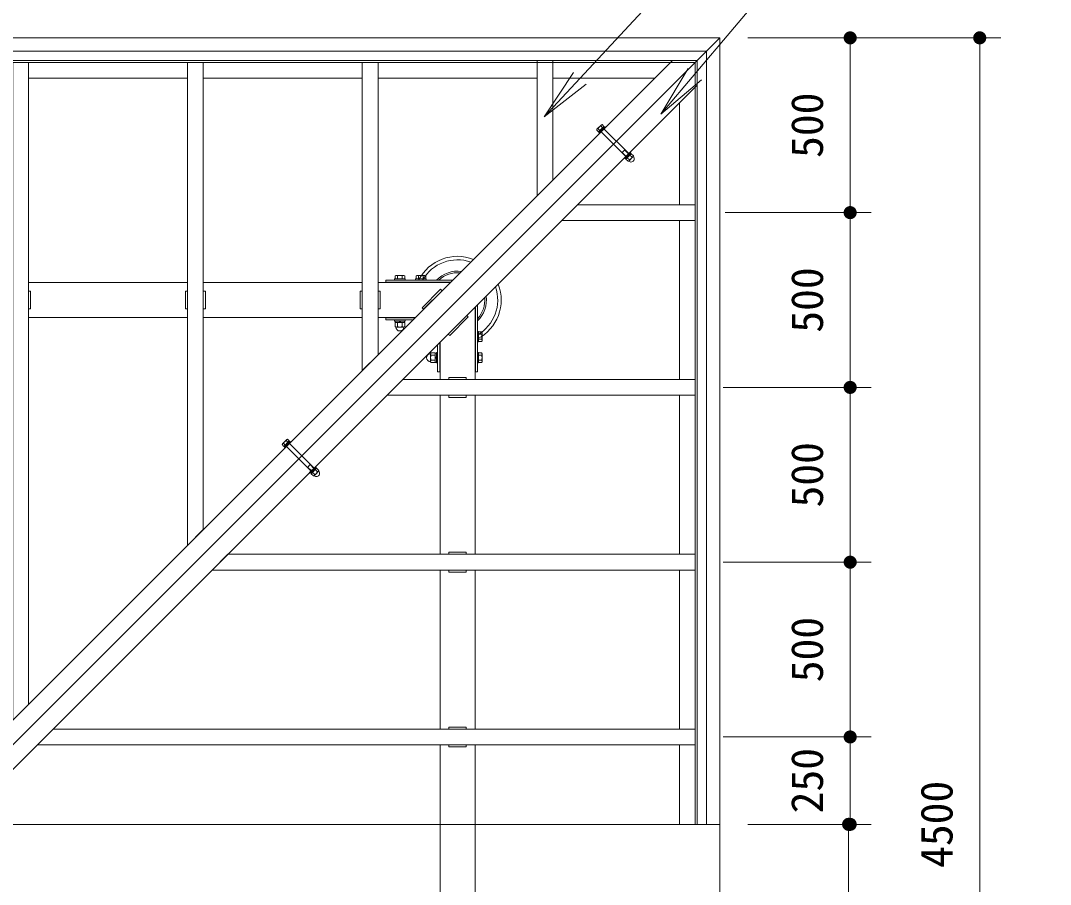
# Model space of a CAD drawing. Units: millimetres at full size, sheet at 1:50. Extents: x -1000 to 22000, y -750 to 15600.
# Drawn here: x 4963 to 7909, y 9937 to 12409 of the extents above; entities that cross this region are included whole.
import ezdxf
from ezdxf.enums import TextEntityAlignment as Align

# ---------------------------------------------------------------- set-up
doc = ezdxf.new("R2010")
doc.units = ezdxf.units.MM
doc.header["$LTSCALE"] = 50
for name, color, linetype, lineweight in [('D-STR', 1, 'Continuous', 13), ('D-STR-DIM', 7, 'Continuous', 13), ('D-STR-HTXT', 7, 'Continuous', 13)]:
    doc.layers.add(name, color=color, linetype=linetype, lineweight=lineweight)
doc.styles.add('ＭＳ ゴシック', font='')
doc.styles.get('ＭＳ ゴシック').set_extended_font_data('MS Gothic')

# ---------------------------------------------------------------- blocks, each defined once
blk = doc.blocks.new('filled_dot')
at = {"color": 0, "linetype": 'Continuous', "lineweight": -2, "const_width": 1.25}
blk.add_lwpolyline([(-0.625, 0, 1), (0.625, 0, 1)], format="xyb", close=True, dxfattribs=at)
blk = doc.blocks.new('open_arrow')
at = {"color": 0, "linetype": 'Continuous', "lineweight": -2}
blk.add_lwpolyline([(7.5, 1.25), (0, 0), (7.5, -1.25)], dxfattribs=at)

msp = doc.modelspace()

# ---------------------------------------------------------------- linework, layer by layer
at = {"layer": 'D-STR'}
for p, q in [((6962.79, 12359.2), (4712.79, 10109.2)), ((4712.79, 12321.18), (6924.78, 12321.18)), ((6924.78, 10109.2), (6924.78, 12321.18)), ((6827.23, 12294.35), (4712.79, 10179.91)), ((4712.79, 12294.35), (6897.94, 12294.35)), ((4712.79, 12288.98), (6892.58, 12288.98)), ((6892.58, 10109.2), (6892.58, 12288.98)), ((6897.94, 10109.2), (6897.94, 12294.35)), ((4985.29, 12244.26), (5440.29, 12244.26)), ((5485.29, 12244.26), (5940.29, 12244.26)), ((5985.29, 12244.26), (6440.29, 12244.26)), ((6485.29, 12244.26), (6777.14, 12244.26)), ((6897.94, 12223.64), (4783.5, 10109.2)), ((6847.85, 11881.7), (6847.85, 12173.55)), ((6624.41, 12110.34), (6611.65, 12097.57)), ((6626.49, 12111.01), (6624.41, 12110.34)), ((6631.44, 12106.06), (6626.49, 12111.01)), ((6610.98, 12095.49), (6611.65, 12097.57)), ((6615.93, 12090.54), (6610.98, 12095.49)), ((6619.81, 12094.42), (6614.86, 12099.37)), ((6631.44, 12106.06), (6615.93, 12090.54)), ((6616.4, 12091.02), (6618.52, 12088.89)), ((6634.29, 12104.66), (6617.32, 12087.69)), ((6617.32, 12087.69), (6618.95, 12086.07)), ((6635.92, 12103.04), (6618.95, 12086.07)), ((6622.46, 12097.07), (6625.81, 12096.18)), ((6627.56, 12102.18), (6622.61, 12107.13)), ((6623.19, 12090.31), (6693.9, 12019.6)), ((6623.69, 12098.3), (6627.03, 12097.4)), ((6630.97, 12105.58), (6633.09, 12103.46)), ((6631.68, 12098.79), (6702.39, 12028.08)), ((6634.29, 12104.66), (6635.92, 12103.04)), ((6683.75, 12031.09), (6681.92, 12031.58)), ((6691.57, 12038.9), (6683.08, 12030.42)), ((6683.75, 12031.09), (6694.57, 12020.27)), ((6689.66, 12015.36), (6706.63, 12032.33)), ((6690.9, 12038.23), (6690.41, 12040.06)), ((6690.9, 12038.23), (6701.72, 12027.41)), ((6691.29, 12013.73), (6708.26, 12030.7)), ((6694.14, 12012.34), (6709.65, 12027.85)), ((6701.89, 12020.09), (6698.55, 12020.99)), ((6703.12, 12021.32), (6699.77, 12022.21)), ((6705.77, 12023.97), (6712.13, 12017.61)), ((6708.26, 12030.7), (6706.63, 12032.33)), ((6709.17, 12027.38), (6707.05, 12029.5)), ((6709.65, 12027.85), (6716.01, 12021.49)), ((6716.01, 12021.49), (6715.34, 12019.4)), ((6691.29, 12013.73), (6689.66, 12015.36)), ((6694.61, 12012.81), (6692.49, 12014.93)), ((6694.14, 12012.34), (6700.5, 12005.97)), ((6698.01, 12016.21), (6704.38, 12009.85)), ((6700.5, 12005.97), (6702.58, 12006.64)), ((6702.58, 12006.64), (6715.34, 12019.4)), ((6847.85, 11381.7), (6847.85, 11836.7)), ((6007.79, 11666.2), (6199.08, 11666.2)), ((6007.79, 11659.2), (6007.79, 11666.2)), ((6032.79, 11669.4), (6062.79, 11669.4)), ((6032.79, 11669.4), (6032.79, 11666.2)), ((6032.79, 11666.2), (6062.79, 11666.2)), ((6033.93, 11678.1), (6036.39, 11679.4)), ((6033.93, 11669.4), (6033.93, 11678.1)), ((6036.39, 11679.4), (6059.19, 11679.4)), ((6040.86, 11669.4), (6040.86, 11678.1)), ((6054.72, 11669.4), (6054.72, 11678.1)), ((6061.65, 11678.1), (6059.19, 11679.4)), ((6061.65, 11669.4), (6061.65, 11678.1)), ((6062.79, 11669.4), (6062.79, 11666.2)), ((6092.79, 11669.4), (6122.79, 11669.4)), ((6092.79, 11669.4), (6092.79, 11666.2)), ((6092.79, 11666.2), (6122.79, 11666.2)), ((6093.93, 11678.1), (6096.39, 11679.4)), ((6093.93, 11669.4), (6093.93, 11678.1)), ((6096.39, 11679.4), (6119.19, 11679.4)), ((6100.86, 11669.4), (6100.86, 11678.1)), ((6114.72, 11669.4), (6114.72, 11678.1)), ((6121.65, 11678.1), (6119.19, 11679.4)), ((6121.65, 11669.4), (6121.65, 11678.1)), ((6122.79, 11669.4), (6122.79, 11666.2)), ((5440.29, 11659.2), (4985.29, 11659.2)), ((5940.29, 11659.2), (5485.29, 11659.2)), ((6192.08, 11659.2), (5985.29, 11659.2)), ((6007.79, 11660.2), (6193.08, 11660.2)), ((6262.79, 11381.7), (6262.79, 11588.49)), ((6263.79, 11589.49), (6263.79, 11404.2)), ((6269.79, 11595.49), (6269.79, 11404.2)), ((5440.29, 11559.2), (4985.29, 11559.2)), ((5940.29, 11559.2), (5485.29, 11559.2)), ((6092.08, 11559.2), (5985.29, 11559.2)), ((6007.79, 11552.2), (6007.79, 11559.2)), ((6007.79, 11558.2), (6091.08, 11558.2)), ((6007.79, 11552.2), (6085.08, 11552.2)), ((6062.79, 11552.19), (6032.79, 11552.19)), ((6032.79, 11548.99), (6032.79, 11552.19)), ((6062.79, 11548.99), (6032.79, 11548.99)), ((6034.49, 11544.99), (6034.49, 11548.99)), ((6045.48, 11544.99), (6047.79, 11548.99)), ((6047.79, 11544.99), (6050.1, 11548.99)), ((6061.09, 11544.99), (6061.09, 11548.99)), ((6062.79, 11548.99), (6062.79, 11552.19)), ((6061.64, 11544.99), (6033.93, 11544.99)), ((6033.93, 11544.99), (6033.93, 11533.29)), ((6033.93, 11533.29), (6036.39, 11531.99)), ((6059.19, 11531.99), (6036.39, 11531.99)), ((6040.86, 11544.99), (6040.86, 11533.29)), ((6054.72, 11544.99), (6054.72, 11533.29)), ((6061.64, 11533.29), (6059.19, 11531.99)), ((6061.64, 11544.99), (6061.64, 11533.29)), ((6269.79, 11489.2), (6269.79, 11519.2)), ((6272.99, 11519.2), (6269.79, 11519.2)), ((6272.99, 11489.2), (6272.99, 11519.2)), ((6272.99, 11518.05), (6281.69, 11518.05)), ((6272.99, 11511.12), (6281.69, 11511.12)), ((6272.99, 11497.27), (6281.69, 11497.27)), ((6272.99, 11490.34), (6281.69, 11490.34)), ((6281.69, 11518.05), (6282.99, 11515.6)), ((6281.69, 11490.34), (6282.99, 11492.8)), ((6282.99, 11492.8), (6282.99, 11515.6)), ((6155.79, 11481.49), (6155.79, 11404.2)), ((6161.79, 11487.49), (6161.79, 11404.2)), ((6162.79, 11381.7), (6162.79, 11488.49)), ((6272.99, 11489.2), (6269.79, 11489.2)), ((6136.88, 11458.05), (6135.58, 11455.6)), ((6135.58, 11455.6), (6135.58, 11432.8)), ((6136.88, 11430.34), (6135.58, 11432.8)), ((6148.58, 11458.05), (6136.88, 11458.05)), ((6148.58, 11451.12), (6136.88, 11451.12)), ((6148.58, 11437.27), (6136.88, 11437.27)), ((6148.58, 11458.05), (6148.58, 11430.34)), ((6148.58, 11457.5), (6152.58, 11457.5)), ((6148.58, 11444.2), (6152.58, 11446.5)), ((6148.58, 11441.89), (6152.58, 11444.2)), ((6148.58, 11430.9), (6152.58, 11430.9)), ((6152.58, 11459.2), (6155.78, 11459.2)), ((6152.58, 11459.2), (6152.58, 11429.2)), ((6155.78, 11459.2), (6155.78, 11429.2)), ((6269.79, 11429.2), (6269.79, 11459.2)), ((6272.99, 11459.2), (6269.79, 11459.2)), ((6272.99, 11429.2), (6272.99, 11459.2)), ((6272.99, 11458.05), (6281.69, 11458.05)), ((6272.99, 11451.12), (6281.69, 11451.12)), ((6272.99, 11437.27), (6281.69, 11437.27)), ((6281.69, 11458.05), (6282.99, 11455.6)), ((6281.69, 11430.34), (6282.99, 11432.8)), ((6282.99, 11432.8), (6282.99, 11455.6)), ((6148.58, 11430.34), (6136.88, 11430.34)), ((6152.58, 11429.2), (6155.78, 11429.2)), ((6155.79, 11404.2), (6162.79, 11404.2)), ((6262.79, 11404.2), (6269.79, 11404.2)), ((6272.99, 11429.2), (6269.79, 11429.2)), ((6272.99, 11430.34), (6281.69, 11430.34)), ((6162.79, 10881.7), (6162.79, 11336.7)), ((6262.79, 10881.7), (6262.79, 11336.7)), ((6847.85, 10881.7), (6847.85, 11336.7)), ((5710.98, 11195.49), (5711.65, 11197.57)), ((5715.93, 11190.54), (5710.98, 11195.49)), ((5724.41, 11210.34), (5711.65, 11197.57)), ((5719.81, 11194.42), (5714.86, 11199.37)), ((5731.44, 11206.06), (5715.93, 11190.54)), ((5734.29, 11204.66), (5717.32, 11187.69)), ((5735.92, 11203.04), (5718.95, 11186.07)), ((5722.46, 11197.07), (5725.81, 11196.18)), ((5727.56, 11202.18), (5722.61, 11207.13)), ((5723.69, 11198.3), (5727.03, 11197.4)), ((5726.49, 11211.01), (5724.41, 11210.34)), ((5731.44, 11206.06), (5726.49, 11211.01)), ((5730.97, 11205.58), (5733.09, 11203.46)), ((5731.68, 11198.79), (5802.39, 11128.08)), ((5734.29, 11204.66), (5735.92, 11203.04)), ((5716.4, 11191.02), (5718.52, 11188.89)), ((5717.32, 11187.69), (5718.95, 11186.07)), ((5723.19, 11190.31), (5793.9, 11119.6)), ((5791.57, 11138.9), (5783.08, 11130.42)), ((5790.9, 11138.23), (5790.41, 11140.06)), ((5790.9, 11138.23), (5801.72, 11127.41)), ((5783.75, 11131.09), (5781.92, 11131.58)), ((5783.75, 11131.09), (5794.57, 11120.27)), ((5789.66, 11115.36), (5806.63, 11132.33)), ((5791.29, 11113.73), (5789.66, 11115.36)), ((5791.29, 11113.73), (5808.26, 11130.7)), ((5794.61, 11112.81), (5792.49, 11114.93)), ((5794.14, 11112.34), (5809.65, 11127.85)), ((5794.14, 11112.34), (5800.5, 11105.97)), ((5798.01, 11116.21), (5804.38, 11109.85)), ((5801.89, 11120.09), (5798.55, 11120.99)), ((5803.12, 11121.32), (5799.77, 11122.21)), ((5800.5, 11105.97), (5802.58, 11106.64)), ((5802.58, 11106.64), (5815.34, 11119.4)), ((5805.77, 11123.97), (5812.13, 11117.61)), ((5808.26, 11130.7), (5806.63, 11132.33)), ((5809.18, 11127.38), (5807.05, 11129.5)), ((5809.65, 11127.85), (5816.01, 11121.49)), ((5816.01, 11121.49), (5815.34, 11119.4)), ((6162.79, 10381.7), (6162.79, 10836.7)), ((6262.79, 10381.7), (6262.79, 10836.7)), ((6847.85, 10381.7), (6847.85, 10836.7)), ((6162.79, 10109.2), (6162.79, 10336.7)), ((6262.79, 10109.2), (6262.79, 10336.7)), ((6847.85, 10109.2), (6847.85, 10336.7)), ((4712.79, 10109.2), (6962.79, 10109.2))]:
    msp.add_line(p, q, dxfattribs=at)
for points in [[(4712.79, 12359.2), (6962.79, 12359.2), (6962.79, 10109.2)], [(4712.79, 7859.2), (6962.79, 7859.2), (6962.79, 12359.2), (4712.79, 12359.2)], [(6262.79, 10109.2), (6262.79, 8559.2), (4712.79, 8559.2)], [(6162.79, 10109.2), (6162.79, 8659.2), (4712.79, 8659.2)]]:
    msp.add_lwpolyline(points, dxfattribs=at)
for points in [[(4985.29, 10452.41), (4985.29, 12288.98), (4940.29, 12288.98), (4940.29, 10407.41)], [(5485.29, 10952.41), (5485.29, 12288.98), (5440.29, 12288.98), (5440.29, 10907.41)], [(5985.29, 11452.41), (5985.29, 12288.98), (5940.29, 12288.98), (5940.29, 11407.41)], [(6485.29, 11952.41), (6485.29, 12294.35), (6440.29, 12294.35), (6440.29, 11907.41)], [(6556, 11881.7), (6892.58, 11881.7), (6892.58, 11836.7), (6511, 11836.7)], [(6168.59, 11635.71), (6115.56, 11582.68), (6111.32, 11586.92), (6164.35, 11639.95)], [(4991.29, 11584.2), (4991.29, 11634.2), (4985.29, 11634.2), (4985.29, 11584.2)], [(5434.29, 11584.2), (5434.29, 11634.2), (5440.29, 11634.2), (5440.29, 11584.2)], [(5491.29, 11584.2), (5491.29, 11634.2), (5485.29, 11634.2), (5485.29, 11584.2)], [(5934.29, 11584.2), (5934.29, 11634.2), (5940.29, 11634.2), (5940.29, 11584.2)], [(5991.29, 11584.2), (5991.29, 11634.2), (5985.29, 11634.2), (5985.29, 11584.2)], [(6239.31, 11565), (6186.27, 11511.97), (6190.51, 11507.73), (6243.55, 11560.76)], [(6056, 11381.7), (6892.58, 11381.7), (6892.58, 11336.7), (6011, 11336.7)], [(6187.79, 11387.7), (6237.79, 11387.7), (6237.79, 11381.7), (6187.79, 11381.7)], [(6187.79, 11330.7), (6237.79, 11330.7), (6237.79, 11336.7), (6187.79, 11336.7)], [(5556, 10881.7), (6892.58, 10881.7), (6892.58, 10836.7), (5511, 10836.7)], [(6187.79, 10887.7), (6237.79, 10887.7), (6237.79, 10881.7), (6187.79, 10881.7)], [(6187.79, 10830.7), (6237.79, 10830.7), (6237.79, 10836.7), (6187.79, 10836.7)], [(5056, 10381.7), (6892.58, 10381.7), (6892.58, 10336.7), (5011, 10336.7)], [(6187.79, 10387.7), (6237.79, 10387.7), (6237.79, 10381.7), (6187.79, 10381.7)], [(6187.79, 10330.7), (6237.79, 10330.7), (6237.79, 10336.7), (6187.79, 10336.7)]]:
    msp.add_lwpolyline(points, close=True, dxfattribs=at)
for centre, radius, start, end in [((6626.63, 12106.99), 4.02, 146.44001, 177.98708), ((6615, 12095.35), 4.02, 92.01271, 123.55979), ((6629.02, 12092.97), 15.54, 114.33448, 155.66532), ((6708.96, 12013.02), 9.03, 224.99961, 45), ((6700.36, 12009.99), 4.02, 326.44011, 357.98719), ((6697.97, 12024.01), 15.54, 294.33458, 335.66542), ((6711.99, 12021.63), 4.02, 272.01281, 303.55989), ((6212.79, 11609.2), 125, 68.57818, 152.87071), ((6212.79, 11609.2), 115, 70.77146, 150.28724), ((6037.4, 11674.52), 4.98, 45.90122, 78.32053), ((6047.79, 11660.28), 19.11, 68.74529, 111.25471), ((6058.18, 11674.52), 4.98, 101.67947, 134.09878), ((6097.4, 11674.52), 4.98, 45.90122, 78.32053), ((6107.79, 11660.28), 19.11, 68.74529, 111.25471), ((6118.18, 11674.52), 4.98, 101.67947, 134.09878), ((6212.79, 11609.2), 82.6, 82.25237, 136.36414), ((6212.79, 11609.2), 78.1, 84.8071, 133.12756), ((6212.79, 11609.2), 125, 297.12929, 21.42182), ((6212.79, 11609.2), 115, 299.71276, 19.22854), ((6212.79, 11609.2), 82.6, 313.63586, 7.74763), ((6212.79, 11609.2), 78.1, 316.87244, 5.1929), ((6047.79, 11531.99), 11.4, 180, 0), ((6037.4, 11536.87), 4.98, 281.67947, 314.09878), ((6047.79, 11551.1), 19.11, 248.74529, 291.25471), ((6058.18, 11536.87), 4.98, 225.90122, 258.32053), ((6278.11, 11514.59), 4.98, 315.90122, 348.32053), ((6278.11, 11493.8), 4.98, 11.67947, 44.09878), ((6263.88, 11504.2), 19.11, 338.74529, 21.25471), ((6135.58, 11444.2), 11.4, 90, 270), ((6140.46, 11454.59), 4.98, 191.67947, 224.09878), ((6154.7, 11444.2), 19.11, 158.74529, 201.25471), ((6140.46, 11433.8), 4.98, 135.90122, 168.32053), ((6278.11, 11454.59), 4.98, 315.90122, 348.32053), ((6278.11, 11433.8), 4.98, 11.67947, 44.09878), ((6263.88, 11444.2), 19.11, 338.74529, 21.25471), ((5715, 11195.35), 4.02, 92.01271, 123.55979), ((5729.02, 11192.97), 15.54, 114.33448, 155.66532), ((5726.63, 11206.99), 4.02, 146.44001, 177.98708), ((5808.96, 11113.02), 9.03, 224.99961, 45), ((5800.36, 11109.99), 4.02, 326.44011, 357.98719), ((5797.97, 11124.01), 15.54, 294.33458, 335.66542), ((5811.99, 11121.63), 4.02, 272.01281, 303.55989)]:
    msp.add_arc(centre, radius, start, end, dxfattribs=at)
at = {"layer": 'D-STR-DIM'}
for p, q in [((7042.79, 12359.2), (7766.59, 12359.2)), ((7042.79, 12359.2), (7396, 12359.2)), ((7336, 11859.2), (7336, 12359.2)), ((7706.59, 12359.2), (7706.59, 7859.2)), ((6977.94, 11859.2), (7396, 11859.2)), ((6977.94, 11859.2), (7396, 11859.2)), ((7336, 11359.2), (7336, 11859.2)), ((6972.58, 11359.2), (7396, 11359.2)), ((6972.58, 11359.2), (7396, 11359.2)), ((7336, 10859.2), (7336, 11359.2)), ((6972.58, 10859.2), (7396, 10859.2)), ((6972.58, 10859.2), (7396, 10859.2)), ((7336, 10359.2), (7336, 10859.2)), ((6972.58, 10359.2), (7396, 10359.2)), ((6972.58, 10359.2), (7396, 10359.2)), ((7336, 10359.2), (7336, 10109.2)), ((7042.79, 10109.2), (7391.55, 10109.2)), ((7042.79, 10109.2), (7396, 10109.2)), ((7331.55, 10109.2), (7331.55, 8609.2))]:
    msp.add_line(p, q, dxfattribs=at)
at = {"layer": 'D-STR-HTXT'}
for points in [[(6460.6, 12133.53), (7188.94, 12917), (7338.94, 12917), (9028.03, 12917)], [(6794.13, 12141.03), (7195.06, 12614.43), (7345.06, 12614.43), (8785.41, 12614.43)]]:
    msp.add_lwpolyline(points, dxfattribs=at)

# ---------------------------------------------------------------- block references
at = {"layer": 'D-STR-DIM', "xscale": 15, "yscale": 15}
for p, rotation in [((7336, 12359.2), 270), ((7706.59, 12359.2), 270), ((7336, 11859.2), 270), ((7336, 11859.2), 90), ((7336, 11359.2), 270), ((7336, 11359.2), 90), ((7336, 10859.2), 270), ((7336, 10859.2), 90), ((7336, 10359.2), 90), ((7336, 10359.2), 270), ((7331.55, 10109.2), 270), ((7336, 10109.2), 90)]:
    msp.add_blockref('filled_dot', p, dxfattribs=dict(at, rotation=rotation))
at = {"layer": 'D-STR-HTXT', "xscale": 20, "yscale": 20}
for p, rotation in [((6460.6, 12133.53), 47.1), ((6794.13, 12141.03), 49.7)]:
    msp.add_blockref('open_arrow', p, dxfattribs=dict(at, rotation=rotation))

# ---------------------------------------------------------------- texts
at = {"layer": 'D-STR-DIM', "style": 'ＭＳ ゴシック'}
for s, p in [('500', (7166.61, 12109.2)), ('500', (7166.61, 11609.2)), ('500', (7166.61, 11109.2)), ('500', (7166.61, 10609.2)), ('250', (7166.61, 10234.2)), ('4500', (7537.2, 10109.2))]:
    msp.add_text(s, height=91.64, rotation=90, dxfattribs=at).set_placement(p, align=Align.TOP_CENTER)

doc.saveas('drawing.dxf')
